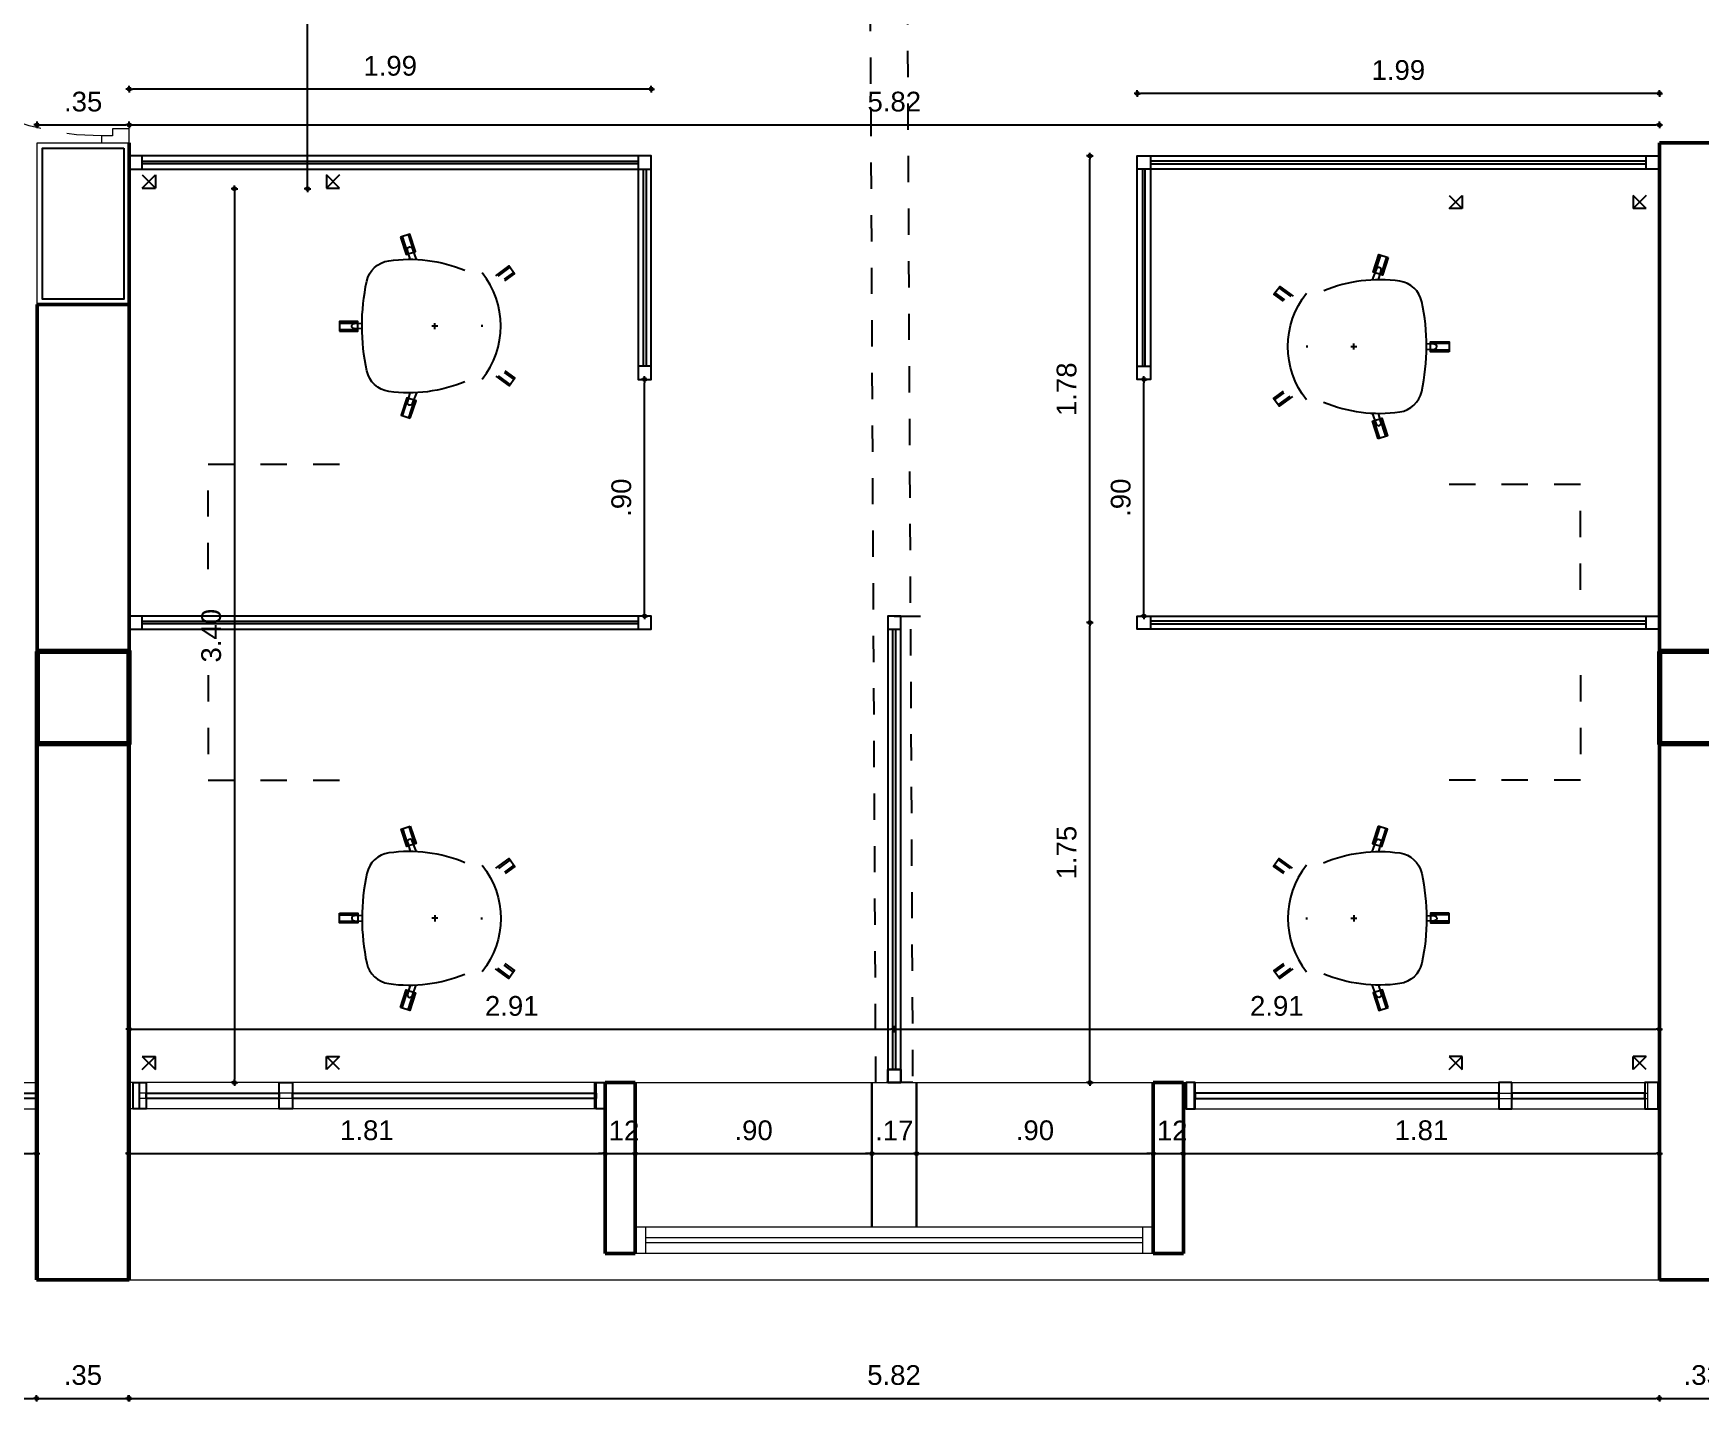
# Model space of a CAD drawing. Header units: millimetres. Extents: x -38 to 179, y -2 to 69.
# Drawn here: x 158.98 to 165.32, y 13.43 to 18.64 of the extents above; entities that cross this region are included whole.
import ezdxf

# ---------------------------------------------------------------- set-up
doc = ezdxf.new("R2010")
doc.units = ezdxf.units.MM
doc.linetypes.add('HIDDEN', pattern=[0.375, 0.25, -0.125])
doc.linetypes.add('HIDDEN2', pattern=[0.1875, 0.125, -0.0625])
doc.layers.get('0').update_dxf_attribs({"color": 255})
for name, color, linetype in [('-CANALETA AEREA', 255, 'Continuous'), ('0.00', 8, 'Continuous'), ('0.05', 6, 'Continuous'), ('A_MOBILIARIO', 6, 'Continuous'), ('X_COTAS50', 6, 'Continuous')]:
    doc.layers.add(name, color=color, linetype=linetype)
for name, color, linetype, lineweight in [('0.20', 3, 'Continuous', 20), ('02 AZUL', 5, 'Continuous', 5), ('05 MAGENTA', 6, 'Continuous', 30), ('06 ROJO', 1, 'Continuous', 50), ('12 COLUMNAS', 4, 'Continuous', 70), ('14 ANTEPECHO', 3, 'Continuous', 15), ('15 DIVISIONES LIVS', 3, 'Continuous', 15)]:
    doc.layers.add(name, color=color, linetype=linetype, lineweight=lineweight)
doc.styles.add('UNAL PLANEACION', font='arial.ttf')
doc.dimstyles.new('COTAS 50', dxfattribs={"dimscale": 50, "dimtxt": 0.0015, "dimasz": 0.00025, "dimexe": 0, "dimexo": 0.00025, "dimgap": 0.001, "dimtad": 1, "dimzin": 4, "dimdsep": 46, "dimtxsty": 'UNAL PLANEACION', "dimblk": 'DIMBLK', "dimcen": 1, "dimse1": 1, "dimse2": 1, "dimclrd": 8, "dimclre": 8, "dimclrt": 256, "dimadec": 0, "dimazin": 1, "dimtfac": 1, "dimtix": 1, "dimtmove": 2, "dimatfit": 0, "dimldrblk": 'INDICE', "dimfxl": 1, "dimtolj": 1, "dimtzin": 0, "dimarcsym": 0})

# ---------------------------------------------------------------- blocks, each defined once
blk = doc.blocks.new('*U396')
at = {"layer": '0.00'}
blk.add_lwpolyline([(0.595, 0.02), (0.02, 0.02), (0.02, 0.33), (0.595, 0.33)], close=True, dxfattribs=at)
at = {"layer": '0.20'}
blk.add_lwpolyline([(0.615, 0), (0, 0), (0, 0.35), (0.615, 0.35)], close=True, dxfattribs=at)
blk = doc.blocks.new('DIMBLK')
for q in [(-1, 0), (0, 1), (1, 0), (0, -1)]:
    blk.add_line((0, 0), q)
blk.add_circle((0, 0), 0.5)
blk = doc.blocks.new('*D414')
at = {"layer": 'Defpoints', "color": 0, "transparency": 16777216}
for p in [(123.4246, 0.5944), (123.4246, -2.8056), (123.8251, -2.8056)]:
    blk.add_point(p, dxfattribs=at)
at = {"layer": 'X_COTAS50', "color": 8, "lineweight": -2, "transparency": 16777216}
blk.add_line((123.8251, 0.5819), (123.8251, -2.7931), dxfattribs=at)
at = {"layer": 'X_COTAS50', "color": 8, "lineweight": -2, "transparency": 16777216, "xscale": 0.0125, "yscale": 0.0125, "zscale": 0.0125}
for p, rotation in [((123.8251, 0.5944), 90), ((123.8251, -2.8056), 270)]:
    blk.add_blockref('DIMBLK', p, dxfattribs=dict(at, rotation=rotation))
at = {"layer": 'X_COTAS50', "transparency": 16777216, "insert": (123.7368, -1.1056), "char_height": 0.075, "attachment_point": 5, "rotation": 90, "style": 'UNAL PLANEACION'}
blk.add_mtext('\\A1;3.40', dxfattribs=at)
blk = doc.blocks.new('INDICE')
blk.add_line((-0.17, 0), (-1.17, 0))
blk.add_lwpolyline([(-0.52, 0.87), (-0.38, 0.93), (0, 0), (-0.38, -0.93), (-0.52, -0.87), (-0.17, 0)], close=True)
blk = doc.blocks.new('*D416')
at = {"layer": 'Defpoints', "color": 0, "transparency": 16777216}
for p in [(126.3346, -2.6025), (123.4246, -2.8056), (126.3346, -2.8056)]:
    blk.add_point(p, dxfattribs=at)
at = {"layer": 'X_COTAS50', "color": 8, "lineweight": -2, "transparency": 16777216}
blk.add_line((123.4371, -2.6025), (126.3221, -2.6025), dxfattribs=at)
at = {"layer": 'X_COTAS50', "color": 8, "lineweight": -2, "transparency": 16777216, "xscale": 0.0125, "yscale": 0.0125, "zscale": 0.0125, "rotation": 180}
blk.add_blockref('DIMBLK', (123.4246, -2.6025), dxfattribs=at)
at = {"layer": 'X_COTAS50', "color": 8, "lineweight": -2, "transparency": 16777216, "xscale": 0.0125, "yscale": 0.0125, "zscale": 0.0125}
blk.add_blockref('DIMBLK', (126.3346, -2.6025), dxfattribs=at)
at = {"layer": 'X_COTAS50', "transparency": 16777216, "insert": (124.8796, -2.5142), "char_height": 0.075, "attachment_point": 5, "style": 'UNAL PLANEACION'}
blk.add_mtext('\\A1;2.91', dxfattribs=at)
blk = doc.blocks.new('*D425')
at = {"layer": 'Defpoints', "color": 0, "transparency": 16777216}
for p in [(123.4226, -3.3514), (129.2446, -3.3514), (129.2446, -4.0067)]:
    blk.add_point(p, dxfattribs=at)
at = {"layer": 'X_COTAS50', "color": 8, "lineweight": -2, "transparency": 16777216}
blk.add_line((123.4351, -4.0067), (129.2321, -4.0067), dxfattribs=at)
at = {"layer": 'X_COTAS50', "color": 8, "lineweight": -2, "transparency": 16777216, "xscale": 0.0125, "yscale": 0.0125, "zscale": 0.0125, "rotation": 180}
blk.add_blockref('DIMBLK', (123.4226, -4.0067), dxfattribs=at)
at = {"layer": 'X_COTAS50', "color": 8, "lineweight": -2, "transparency": 16777216, "xscale": 0.0125, "yscale": 0.0125, "zscale": 0.0125}
blk.add_blockref('DIMBLK', (129.2446, -4.0067), dxfattribs=at)
at = {"layer": 'X_COTAS50', "transparency": 16777216, "insert": (126.3336, -3.9184), "char_height": 0.075, "attachment_point": 5, "style": 'UNAL PLANEACION'}
blk.add_mtext('\\A1;5.82', dxfattribs=at)
blk = doc.blocks.new('*D426')
at = {"layer": 'Defpoints', "color": 0, "transparency": 16777216}
for p in [(129.2446, -3.5556), (129.5746, -3.5556), (129.5746, -4.0067)]:
    blk.add_point(p, dxfattribs=at)
at = {"layer": 'X_COTAS50', "color": 8, "lineweight": -2, "transparency": 16777216}
blk.add_line((129.2571, -4.0067), (129.5621, -4.0067), dxfattribs=at)
at = {"layer": 'X_COTAS50', "color": 8, "lineweight": -2, "transparency": 16777216, "xscale": 0.0125, "yscale": 0.0125, "zscale": 0.0125, "rotation": 180}
blk.add_blockref('DIMBLK', (129.2446, -4.0067), dxfattribs=at)
at = {"layer": 'X_COTAS50', "color": 8, "lineweight": -2, "transparency": 16777216, "xscale": 0.0125, "yscale": 0.0125, "zscale": 0.0125}
blk.add_blockref('DIMBLK', (129.5746, -4.0067), dxfattribs=at)
at = {"layer": 'X_COTAS50', "transparency": 16777216, "insert": (129.4096, -3.9184), "char_height": 0.075, "attachment_point": 5, "style": 'UNAL PLANEACION'}
blk.add_mtext('\\A1;.33', dxfattribs=at)
blk = doc.blocks.new('*D428')
at = {"layer": 'Defpoints', "color": 0, "transparency": 16777216}
for p in [(120.2406, -2.8056), (123.0726, -3.3514), (123.0726, -4.0067)]:
    blk.add_point(p, dxfattribs=at)
at = {"layer": 'X_COTAS50', "color": 8, "lineweight": -2, "transparency": 16777216}
blk.add_line((120.2531, -4.0067), (123.0601, -4.0067), dxfattribs=at)
at = {"layer": 'X_COTAS50', "color": 8, "lineweight": -2, "transparency": 16777216, "xscale": 0.0125, "yscale": 0.0125, "zscale": 0.0125, "rotation": 180}
blk.add_blockref('DIMBLK', (120.2406, -4.0067), dxfattribs=at)
at = {"layer": 'X_COTAS50', "color": 8, "lineweight": -2, "transparency": 16777216, "xscale": 0.0125, "yscale": 0.0125, "zscale": 0.0125}
blk.add_blockref('DIMBLK', (123.0726, -4.0067), dxfattribs=at)
at = {"layer": 'X_COTAS50', "transparency": 16777216, "insert": (121.6566, -3.9184), "char_height": 0.075, "attachment_point": 5, "style": 'UNAL PLANEACION'}
blk.add_mtext('\\A1;2.83', dxfattribs=at)
blk = doc.blocks.new('*D429')
at = {"layer": 'Defpoints', "color": 0, "transparency": 16777216}
for p in [(123.0726, -3.5556), (123.4246, -3.5556), (123.4246, -4.0067)]:
    blk.add_point(p, dxfattribs=at)
at = {"layer": 'X_COTAS50', "color": 8, "lineweight": -2, "transparency": 16777216}
blk.add_line((123.0851, -4.0067), (123.4121, -4.0067), dxfattribs=at)
at = {"layer": 'X_COTAS50', "color": 8, "lineweight": -2, "transparency": 16777216, "xscale": 0.0125, "yscale": 0.0125, "zscale": 0.0125, "rotation": 180}
blk.add_blockref('DIMBLK', (123.0726, -4.0067), dxfattribs=at)
at = {"layer": 'X_COTAS50', "color": 8, "lineweight": -2, "transparency": 16777216, "xscale": 0.0125, "yscale": 0.0125, "zscale": 0.0125}
blk.add_blockref('DIMBLK', (123.4246, -4.0067), dxfattribs=at)
at = {"layer": 'X_COTAS50', "transparency": 16777216, "insert": (123.2486, -3.9184), "char_height": 0.075, "attachment_point": 5, "style": 'UNAL PLANEACION'}
blk.add_mtext('\\A1;.35', dxfattribs=at)
blk = doc.blocks.new('*D437')
at = {"layer": 'Defpoints', "color": 0, "transparency": 16777216}
for p in [(125.2346, -3.0756), (123.4226, -3.4942), (125.2346, -3.4942)]:
    blk.add_point(p, dxfattribs=at)
at = {"layer": 'X_COTAS50', "color": 8, "lineweight": -2, "transparency": 16777216}
blk.add_line((123.4351, -3.0756), (125.2221, -3.0756), dxfattribs=at)
at = {"layer": 'X_COTAS50', "color": 8, "lineweight": -2, "transparency": 16777216, "xscale": 0.0125, "yscale": 0.0125, "zscale": 0.0125, "rotation": 180}
blk.add_blockref('DIMBLK', (123.4226, -3.0756), dxfattribs=at)
at = {"layer": 'X_COTAS50', "color": 8, "lineweight": -2, "transparency": 16777216, "xscale": 0.0125, "yscale": 0.0125, "zscale": 0.0125}
blk.add_blockref('DIMBLK', (125.2346, -3.0756), dxfattribs=at)
at = {"layer": 'X_COTAS50', "transparency": 16777216, "insert": (124.3286, -2.9873), "char_height": 0.075, "attachment_point": 5, "style": 'UNAL PLANEACION'}
blk.add_mtext('\\A1;1.81', dxfattribs=at)
blk = doc.blocks.new('*D438')
at = {"layer": 'Defpoints', "color": 0, "transparency": 16777216}
for p in [(125.3496, -3.0756), (125.2346, -3.4942), (125.3496, -3.52)]:
    blk.add_point(p, dxfattribs=at)
at = {"layer": 'X_COTAS50', "color": 8, "lineweight": -2, "transparency": 16777216}
for p, q in [((125.2221, -3.0756), (125.2096, -3.0756)), ((125.2346, -3.0756), (125.3496, -3.0756)), ((125.3621, -3.0756), (125.3746, -3.0756))]:
    blk.add_line(p, q, dxfattribs=at)
at = {"layer": 'X_COTAS50', "color": 8, "lineweight": -2, "transparency": 16777216, "xscale": 0.0125, "yscale": 0.0125, "zscale": 0.0125}
blk.add_blockref('DIMBLK', (125.2346, -3.0756), dxfattribs=at)
at = {"layer": 'X_COTAS50', "color": 8, "lineweight": -2, "transparency": 16777216, "xscale": 0.0125, "yscale": 0.0125, "zscale": 0.0125, "rotation": 180}
blk.add_blockref('DIMBLK', (125.3496, -3.0756), dxfattribs=at)
at = {"layer": 'X_COTAS50', "transparency": 16777216, "insert": (125.2921, -2.9879), "char_height": 0.075, "attachment_point": 5, "style": 'UNAL PLANEACION'}
blk.add_mtext('\\A1;.12', dxfattribs=at)
blk = doc.blocks.new('*D439')
at = {"layer": 'Defpoints', "color": 0, "transparency": 16777216}
for p in [(126.2496, -3.0756), (125.3496, -3.52), (126.2496, -3.4871)]:
    blk.add_point(p, dxfattribs=at)
at = {"layer": 'X_COTAS50', "color": 8, "lineweight": -2, "transparency": 16777216}
blk.add_line((125.3621, -3.0756), (126.2371, -3.0756), dxfattribs=at)
at = {"layer": 'X_COTAS50', "color": 8, "lineweight": -2, "transparency": 16777216, "xscale": 0.0125, "yscale": 0.0125, "zscale": 0.0125, "rotation": 180}
blk.add_blockref('DIMBLK', (125.3496, -3.0756), dxfattribs=at)
at = {"layer": 'X_COTAS50', "color": 8, "lineweight": -2, "transparency": 16777216, "xscale": 0.0125, "yscale": 0.0125, "zscale": 0.0125}
blk.add_blockref('DIMBLK', (126.2496, -3.0756), dxfattribs=at)
at = {"layer": 'X_COTAS50', "transparency": 16777216, "insert": (125.7996, -2.9873), "char_height": 0.075, "attachment_point": 5, "style": 'UNAL PLANEACION'}
blk.add_mtext('\\A1;.90', dxfattribs=at)
blk = doc.blocks.new('*D440')
at = {"layer": 'Defpoints', "color": 0, "transparency": 16777216}
for p in [(126.4196, -3.0756), (126.2496, -3.7621), (126.4196, -3.7621)]:
    blk.add_point(p, dxfattribs=at)
at = {"layer": 'X_COTAS50', "color": 8, "lineweight": -2, "transparency": 16777216}
for p, q in [((126.2371, -3.0756), (126.2246, -3.0756)), ((126.2496, -3.0756), (126.4196, -3.0756)), ((126.4321, -3.0756), (126.4446, -3.0756))]:
    blk.add_line(p, q, dxfattribs=at)
at = {"layer": 'X_COTAS50', "color": 8, "lineweight": -2, "transparency": 16777216, "xscale": 0.0125, "yscale": 0.0125, "zscale": 0.0125}
blk.add_blockref('DIMBLK', (126.2496, -3.0756), dxfattribs=at)
at = {"layer": 'X_COTAS50', "color": 8, "lineweight": -2, "transparency": 16777216, "xscale": 0.0125, "yscale": 0.0125, "zscale": 0.0125, "rotation": 180}
blk.add_blockref('DIMBLK', (126.4196, -3.0756), dxfattribs=at)
at = {"layer": 'X_COTAS50', "transparency": 16777216, "insert": (126.3346, -2.9879), "char_height": 0.075, "attachment_point": 5, "style": 'UNAL PLANEACION'}
blk.add_mtext('\\A1;.17', dxfattribs=at)
blk = doc.blocks.new('*D441')
at = {"layer": 'Defpoints', "color": 0, "transparency": 16777216}
for p in [(127.3196, -3.0756), (127.3196, -3.7295), (126.4196, -3.7621)]:
    blk.add_point(p, dxfattribs=at)
at = {"layer": 'X_COTAS50', "color": 8, "lineweight": -2, "transparency": 16777216}
blk.add_line((126.4321, -3.0756), (127.3071, -3.0756), dxfattribs=at)
at = {"layer": 'X_COTAS50', "color": 8, "lineweight": -2, "transparency": 16777216, "xscale": 0.0125, "yscale": 0.0125, "zscale": 0.0125, "rotation": 180}
blk.add_blockref('DIMBLK', (126.4196, -3.0756), dxfattribs=at)
at = {"layer": 'X_COTAS50', "color": 8, "lineweight": -2, "transparency": 16777216, "xscale": 0.0125, "yscale": 0.0125, "zscale": 0.0125}
blk.add_blockref('DIMBLK', (127.3196, -3.0756), dxfattribs=at)
at = {"layer": 'X_COTAS50', "transparency": 16777216, "insert": (126.8696, -2.9873), "char_height": 0.075, "attachment_point": 5, "style": 'UNAL PLANEACION'}
blk.add_mtext('\\A1;.90', dxfattribs=at)
blk = doc.blocks.new('*D442')
at = {"layer": 'Defpoints', "color": 0, "transparency": 16777216}
for p in [(127.4346, -3.0756), (127.3196, -3.7295), (127.4346, -3.7335)]:
    blk.add_point(p, dxfattribs=at)
at = {"layer": 'X_COTAS50', "color": 8, "lineweight": -2, "transparency": 16777216}
for p, q in [((127.3071, -3.0756), (127.2946, -3.0756)), ((127.3196, -3.0756), (127.4346, -3.0756)), ((127.4471, -3.0756), (127.4596, -3.0756))]:
    blk.add_line(p, q, dxfattribs=at)
at = {"layer": 'X_COTAS50', "color": 8, "lineweight": -2, "transparency": 16777216, "xscale": 0.0125, "yscale": 0.0125, "zscale": 0.0125}
blk.add_blockref('DIMBLK', (127.3196, -3.0756), dxfattribs=at)
at = {"layer": 'X_COTAS50', "color": 8, "lineweight": -2, "transparency": 16777216, "xscale": 0.0125, "yscale": 0.0125, "zscale": 0.0125, "rotation": 180}
blk.add_blockref('DIMBLK', (127.4346, -3.0756), dxfattribs=at)
at = {"layer": 'X_COTAS50', "transparency": 16777216, "insert": (127.3771, -2.9879), "char_height": 0.075, "attachment_point": 5, "style": 'UNAL PLANEACION'}
blk.add_mtext('\\A1;.12', dxfattribs=at)
blk = doc.blocks.new('*D443')
at = {"layer": 'Defpoints', "color": 0, "transparency": 16777216}
for p in [(129.2446, -3.0756), (127.4346, -3.7335), (129.2446, -3.9621)]:
    blk.add_point(p, dxfattribs=at)
at = {"layer": 'X_COTAS50', "color": 8, "lineweight": -2, "transparency": 16777216}
blk.add_line((127.4471, -3.0756), (129.2321, -3.0756), dxfattribs=at)
at = {"layer": 'X_COTAS50', "color": 8, "lineweight": -2, "transparency": 16777216, "xscale": 0.0125, "yscale": 0.0125, "zscale": 0.0125, "rotation": 180}
blk.add_blockref('DIMBLK', (127.4346, -3.0756), dxfattribs=at)
at = {"layer": 'X_COTAS50', "color": 8, "lineweight": -2, "transparency": 16777216, "xscale": 0.0125, "yscale": 0.0125, "zscale": 0.0125}
blk.add_blockref('DIMBLK', (129.2446, -3.0756), dxfattribs=at)
at = {"layer": 'X_COTAS50', "transparency": 16777216, "insert": (128.3396, -2.9873), "char_height": 0.075, "attachment_point": 5, "style": 'UNAL PLANEACION'}
blk.add_mtext('\\A1;1.81', dxfattribs=at)
blk = doc.blocks.new('*D446')
at = {"layer": 'Defpoints', "color": 0, "transparency": 16777216}
for p in [(123.0726, -3.0756), (121.2146, -3.7335), (123.0726, -3.9621)]:
    blk.add_point(p, dxfattribs=at)
at = {"layer": 'X_COTAS50', "color": 8, "lineweight": -2, "transparency": 16777216}
blk.add_line((121.2271, -3.0756), (123.0601, -3.0756), dxfattribs=at)
at = {"layer": 'X_COTAS50', "color": 8, "lineweight": -2, "transparency": 16777216, "xscale": 0.0125, "yscale": 0.0125, "zscale": 0.0125, "rotation": 180}
blk.add_blockref('DIMBLK', (121.2146, -3.0756), dxfattribs=at)
at = {"layer": 'X_COTAS50', "color": 8, "lineweight": -2, "transparency": 16777216, "xscale": 0.0125, "yscale": 0.0125, "zscale": 0.0125}
blk.add_blockref('DIMBLK', (123.0726, -3.0756), dxfattribs=at)
at = {"layer": 'X_COTAS50', "transparency": 16777216, "insert": (122.1436, -2.9873), "char_height": 0.075, "attachment_point": 5, "style": 'UNAL PLANEACION'}
blk.add_mtext('\\A1;1.86', dxfattribs=at)
blk = doc.blocks.new('*D448')
at = {"layer": 'Defpoints', "color": 0, "transparency": 16777216}
for p in [(123.0746, 0.974), (123.4246, 0.974), (123.4246, 0.8374)]:
    blk.add_point(p, dxfattribs=at)
at = {"layer": 'X_COTAS50', "color": 8, "lineweight": -2, "transparency": 16777216}
blk.add_line((123.0871, 0.8374), (123.4121, 0.8374), dxfattribs=at)
at = {"layer": 'X_COTAS50', "color": 8, "lineweight": -2, "transparency": 16777216, "xscale": 0.0125, "yscale": 0.0125, "zscale": 0.0125, "rotation": 180}
blk.add_blockref('DIMBLK', (123.0746, 0.8374), dxfattribs=at)
at = {"layer": 'X_COTAS50', "color": 8, "lineweight": -2, "transparency": 16777216, "xscale": 0.0125, "yscale": 0.0125, "zscale": 0.0125}
blk.add_blockref('DIMBLK', (123.4246, 0.8374), dxfattribs=at)
at = {"layer": 'X_COTAS50', "transparency": 16777216, "insert": (123.2496, 0.9257), "char_height": 0.075, "attachment_point": 5, "style": 'UNAL PLANEACION'}
blk.add_mtext('\\A1;.35', dxfattribs=at)
blk = doc.blocks.new('*D450')
at = {"layer": 'Defpoints', "color": 0, "transparency": 16777216}
for p in [(129.2446, 0.8374), (123.4246, 0.5944), (129.2446, 0.5694)]:
    blk.add_point(p, dxfattribs=at)
at = {"layer": 'X_COTAS50', "color": 8, "lineweight": -2, "transparency": 16777216}
blk.add_line((123.4371, 0.8374), (129.2321, 0.8374), dxfattribs=at)
at = {"layer": 'X_COTAS50', "color": 8, "lineweight": -2, "transparency": 16777216, "xscale": 0.0125, "yscale": 0.0125, "zscale": 0.0125, "rotation": 180}
blk.add_blockref('DIMBLK', (123.4246, 0.8374), dxfattribs=at)
at = {"layer": 'X_COTAS50', "color": 8, "lineweight": -2, "transparency": 16777216, "xscale": 0.0125, "yscale": 0.0125, "zscale": 0.0125}
blk.add_blockref('DIMBLK', (129.2446, 0.8374), dxfattribs=at)
at = {"layer": 'X_COTAS50', "transparency": 16777216, "insert": (126.3346, 0.9257), "char_height": 0.075, "attachment_point": 5, "style": 'UNAL PLANEACION'}
blk.add_mtext('\\A1;5.82', dxfattribs=at)
blk = doc.blocks.new('*D451')
at = {"layer": 'Defpoints', "color": 0, "transparency": 16777216}
for p in [(129.2446, -2.6025), (126.3346, -2.8056), (129.2446, -2.8056)]:
    blk.add_point(p, dxfattribs=at)
at = {"layer": 'X_COTAS50', "color": 8, "lineweight": -2, "transparency": 16777216}
blk.add_line((126.3471, -2.6025), (129.2321, -2.6025), dxfattribs=at)
at = {"layer": 'X_COTAS50', "color": 8, "lineweight": -2, "transparency": 16777216, "xscale": 0.0125, "yscale": 0.0125, "zscale": 0.0125, "rotation": 180}
blk.add_blockref('DIMBLK', (126.3346, -2.6025), dxfattribs=at)
at = {"layer": 'X_COTAS50', "color": 8, "lineweight": -2, "transparency": 16777216, "xscale": 0.0125, "yscale": 0.0125, "zscale": 0.0125}
blk.add_blockref('DIMBLK', (129.2446, -2.6025), dxfattribs=at)
at = {"layer": 'X_COTAS50', "transparency": 16777216, "insert": (127.7896, -2.5142), "char_height": 0.075, "attachment_point": 5, "style": 'UNAL PLANEACION'}
blk.add_mtext('\\A1;2.91', dxfattribs=at)
blk = doc.blocks.new('MB-ET-150x75')
at = {"layer": 'A_MOBILIARIO', "color": 9, "linetype": 'HIDDEN2', "ltscale": 0.1, "true_color": 0xc7c8ca}
for points in [[(1.45, 0.75), (1.45, 0.7)], [(1.5, 0.75), (1.45, 0.7)], [(1.45, 0.75), (1.5, 0.7)], [(1.5, 0.7), (1.45, 0.7)], [(1.45, 0.05), (1.45, 0)], [(1.5, 0.05), (1.45, 0.05)], [(1.5, 0), (1.45, 0.05)], [(1.45, 0), (1.5, 0.05)]]:
    blk.add_lwpolyline(points, dxfattribs=at)
at = {"layer": 'A_MOBILIARIO', "color": 252, "linetype": 'HIDDEN2', "ltscale": 0.25}
blk.add_lwpolyline([(0, 0.5), (0.4, 0.5), (0.4, 0)], dxfattribs=at)
blk = doc.blocks.new('MB-SO-PM')
at = {"layer": 'A_MOBILIARIO', "color": 252, "ltscale": 0.1}
for points in [[(-0.1721, 0.2665), (-0.199, 0.3035), (-0.229, 0.2816), (-0.1916, 0.2302)], [(-0.2238, 0.2854), (-0.1902, 0.2392)], [(-0.2042, 0.2997), (-0.1782, 0.2639)], [(0.1905, 0.2326), (0.2271, 0.283), (0.1971, 0.3049), (0.1699, 0.2674)], [(0.2023, 0.3011), (0.176, 0.2649)], [(0.2219, 0.2868), (0.1892, 0.2417)], [(-0.3481, -0.1016), (-0.2815, -0.0799)], [(-0.3406, -0.1247), (-0.274, -0.103)], [(0.3414, -0.1224), (0.2748, -0.1008)], [(0.3488, -0.0994), (0.2822, -0.0778)], [(-0.0109, -0.3625), (-0.011, -0.2925)], [(0.0133, -0.3625), (0.0133, -0.2925)]]:
    blk.add_lwpolyline(points, dxfattribs=at)
at = {"layer": 'A_MOBILIARIO'}
for points in [[(-0.0041, 0.1789, -0.001549), (0.0035, 0.1789, -0.001549)], [(0.2116, 0.1144, -0.134915), (0.2486, -0.1748, -0.313815), (0.1708, -0.2585, -0.106624), (-0.1704, -0.2589, -0.313815), (-0.2484, -0.1754, -0.134915), (-0.2121, 0.1139)]]:
    blk.add_lwpolyline(points, format="xyb", dxfattribs=at)
for points in [[(0.0115, 0), (-0.0115, 0)], [(0, 0.0115), (0, -0.0115)]]:
    blk.add_lwpolyline(points, dxfattribs=at)
at = {"layer": 'A_MOBILIARIO', "color": 252, "ltscale": 0.1}
for points in [[(-0.3386, -0.1308), (-0.272, -0.1091), (-0.2835, -0.0738), (-0.3501, -0.0955)], [(0.3508, -0.0932), (0.2842, -0.0716), (0.2728, -0.1069), (0.3394, -0.1285)], [(0.0198, -0.3625), (0.0197, -0.2925), (-0.0174, -0.2925), (-0.0174, -0.3625)]]:
    blk.add_lwpolyline(points, close=True, dxfattribs=at)
for points in [[(-0.254, -0.0943), (-0.289, -0.1039, -1.057066), (-0.293, -0.0853), (-0.2534, -0.0704)], [(0.2534, -0.0702), (0.2949, -0.0858, -1.057066), (0.2872, -0.1032), (0.254, -0.0941)], [(0.0109, -0.2768), (0.0096, -0.3069, -1.057066), (-0.0095, -0.305), (-0.0107, -0.2768)]]:
    blk.add_lwpolyline(points, format="xyb", dxfattribs=at)
blk.add_arc((0, -0.0762), 0.3267, 51.68308, 128.4484, dxfattribs=at)
blk = doc.blocks.new('*U378')
at = {"layer": '0.05', "color": 150}
blk.add_lwpolyline([(0, 0.05), (0, 0), (1.775, 0), (1.775, 0.05)], close=True, dxfattribs=at)
at = {"layer": '0.05'}
for points in [[(0, 0), (0.05, 0), (0.05, 0.05), (0, 0.05)], [(1.725, 0), (1.775, 0), (1.775, 0.05), (1.725, 0.05)]]:
    blk.add_lwpolyline(points, close=True, dxfattribs=at)
at = {"layer": '0.05', "color": 6}
blk.add_lwpolyline([(1.725, 0.02), (0.05, 0.02), (0.05, 0.03), (1.725, 0.03), (1.725, 0.02)], dxfattribs=at)
blk = doc.blocks.new('*U379')
at = {"layer": '0.05', "color": 150}
blk.add_lwpolyline([(0, 0.05), (0, 0), (1.9856, 0), (1.9856, 0.05)], close=True, dxfattribs=at)
at = {"layer": '0.05'}
for points in [[(0, 0), (0.05, 0), (0.05, 0.05), (0, 0.05)], [(1.9356, 0), (1.9856, 0), (1.9856, 0.05), (1.9356, 0.05)]]:
    blk.add_lwpolyline(points, close=True, dxfattribs=at)
at = {"layer": '0.05', "color": 6}
blk.add_lwpolyline([(1.9356, 0.02), (0.05, 0.02), (0.05, 0.03), (1.9356, 0.03), (1.9356, 0.02)], dxfattribs=at)
blk = doc.blocks.new('*U372')
at = {"layer": '0.05', "color": 150}
blk.add_lwpolyline([(0, 0.05), (0, 0), (1.9856, 0), (1.9856, 0.05)], close=True, dxfattribs=at)
at = {"layer": '0.05'}
for points in [[(0, 0), (0.05, 0), (0.05, 0.05), (0, 0.05)], [(1.9356, 0), (1.9856, 0), (1.9856, 0.05), (1.9356, 0.05)]]:
    blk.add_lwpolyline(points, close=True, dxfattribs=at)
at = {"layer": '0.05', "color": 6}
blk.add_lwpolyline([(1.9356, 0.02), (0.05, 0.02), (0.05, 0.03), (1.9356, 0.03), (1.9356, 0.02)], dxfattribs=at)
blk = doc.blocks.new('*U373')
at = {"layer": '0.05', "color": 150}
blk.add_lwpolyline([(0, 0.05), (0, 0), (0.85, 0), (0.85, 0.05)], close=True, dxfattribs=at)
at = {"layer": '0.05'}
for points in [[(0, 0), (0.05, 0), (0.05, 0.05), (0, 0.05)], [(0.8, 0), (0.85, 0), (0.85, 0.05), (0.8, 0.05)]]:
    blk.add_lwpolyline(points, close=True, dxfattribs=at)
at = {"layer": '0.05', "color": 6}
blk.add_lwpolyline([(0.8, 0.02), (0.05, 0.02), (0.05, 0.03), (0.8, 0.03), (0.8, 0.02)], dxfattribs=at)
blk = doc.blocks.new('*D453')
at = {"layer": '-CANALETA AEREA', "color": 8, "lineweight": -2, "transparency": 16777216}
blk.add_line((127.2843, -1.0181), (127.2843, -0.1431), dxfattribs=at)
at = {"layer": 'Defpoints', "color": 0, "transparency": 16777216}
for p in [(127.259, -0.1306), (127.2843, -0.1306), (127.139, -1.0306)]:
    blk.add_point(p, dxfattribs=at)
at = {"layer": '-CANALETA AEREA', "color": 8, "lineweight": -2, "transparency": 16777216, "xscale": 0.0125, "yscale": 0.0125, "zscale": 0.0125}
for p, rotation in [((127.2843, -0.1306), 90), ((127.2843, -1.0306), 270)]:
    blk.add_blockref('DIMBLK', p, dxfattribs=dict(at, rotation=rotation))
at = {"layer": '-CANALETA AEREA', "transparency": 16777216, "insert": (127.196, -0.5806), "char_height": 0.075, "attachment_point": 5, "rotation": 90, "style": 'UNAL PLANEACION'}
blk.add_mtext('\\A1;.90', dxfattribs=at)
blk = doc.blocks.new('*U374')
at = {"layer": '0.05', "color": 150}
blk.add_lwpolyline([(0, 0.05), (0, 0), (1.9857, 0), (1.9857, 0.05)], close=True, dxfattribs=at)
at = {"layer": '0.05'}
for points in [[(0, 0), (0.05, 0), (0.05, 0.05), (0, 0.05)], [(1.9357, 0), (1.9857, 0), (1.9857, 0.05), (1.9357, 0.05)]]:
    blk.add_lwpolyline(points, close=True, dxfattribs=at)
at = {"layer": '0.05', "color": 6}
blk.add_lwpolyline([(1.9357, 0.02), (0.05, 0.02), (0.05, 0.03), (1.9357, 0.03), (1.9357, 0.02)], dxfattribs=at)
blk = doc.blocks.new('*U375')
at = {"layer": '0.05', "color": 150}
blk.add_lwpolyline([(0, 0.05), (0, 0), (0.85, 0), (0.85, 0.05)], close=True, dxfattribs=at)
at = {"layer": '0.05'}
for points in [[(0, 0), (0.05, 0), (0.05, 0.05), (0, 0.05)], [(0.8, 0), (0.85, 0), (0.85, 0.05), (0.8, 0.05)]]:
    blk.add_lwpolyline(points, close=True, dxfattribs=at)
at = {"layer": '0.05', "color": 6}
blk.add_lwpolyline([(0.8, 0.02), (0.05, 0.02), (0.05, 0.03), (0.8, 0.03), (0.8, 0.02)], dxfattribs=at)
blk = doc.blocks.new('*D454')
at = {"layer": '-CANALETA AEREA', "color": 8, "lineweight": -2, "transparency": 16777216}
blk.add_line((125.3849, -1.0181), (125.3849, -0.1431), dxfattribs=at)
at = {"layer": 'Defpoints', "color": 0, "transparency": 16777216}
for p in [(125.3849, -0.1306), (125.4103, -0.1306), (125.5302, -1.0306)]:
    blk.add_point(p, dxfattribs=at)
at = {"layer": '-CANALETA AEREA', "color": 8, "lineweight": -2, "transparency": 16777216, "xscale": 0.0125, "yscale": 0.0125, "zscale": 0.0125}
for p, rotation in [((125.3849, -0.1306), 90), ((125.3849, -1.0306), 270)]:
    blk.add_blockref('DIMBLK', p, dxfattribs=dict(at, rotation=rotation))
at = {"layer": '-CANALETA AEREA', "transparency": 16777216, "insert": (125.2966, -0.5806), "char_height": 0.075, "attachment_point": 5, "rotation": 90, "style": 'UNAL PLANEACION'}
blk.add_mtext('\\A1;.90', dxfattribs=at)
blk = doc.blocks.new('*U376')
at = {"layer": '0.05', "color": 150}
blk.add_lwpolyline([(0, 0.05), (0, 0), (1.9857, 0), (1.9857, 0.05)], close=True, dxfattribs=at)
at = {"layer": '0.05'}
for points in [[(0, 0), (0.05, 0), (0.05, 0.05), (0, 0.05)], [(1.9357, 0), (1.9857, 0), (1.9857, 0.05), (1.9357, 0.05)]]:
    blk.add_lwpolyline(points, close=True, dxfattribs=at)
at = {"layer": '0.05', "color": 6}
blk.add_lwpolyline([(1.9357, 0.02), (0.05, 0.02), (0.05, 0.03), (1.9357, 0.03), (1.9357, 0.02)], dxfattribs=at)
blk = doc.blocks.new('PT90M15')
blk.add_lwpolyline([(0.025, 0.1), (0.025, 1), (0.065, 1), (0.065, 0.1)], close=True)
for points in [[(0, 0), (0.05, 0), (0.05, 0.06), (0.025, 0.06), (0.025, 0.1), (0, 0.1)], [(0.9, 0), (0.85, 0), (0.85, 0.06), (0.875, 0.06), (0.875, 0.1), (0.9, 0.1)]]:
    blk.add_lwpolyline(points)
at = {"color": 252, "linetype": 'HIDDEN', "ltscale": 0.5}
blk.add_arc((-0.0189, 0.1071), 0.8939, 359.54198, 87.18486, dxfattribs=at)
blk = doc.blocks.new('*D406')
at = {"layer": 'Defpoints', "color": 0, "transparency": 16777216}
for p in [(123.7864, 3.3194), (124.1032, 3.3194), (124.7664, 0.5944)]:
    blk.add_point(p, dxfattribs=at)
at = {"layer": 'X_COTAS50', "color": 8, "lineweight": -2, "transparency": 16777216}
blk.add_line((124.1032, 0.6069), (124.1032, 3.3069), dxfattribs=at)
at = {"layer": 'X_COTAS50', "color": 8, "lineweight": -2, "transparency": 16777216, "xscale": 0.0125, "yscale": 0.0125, "zscale": 0.0125}
for p, rotation in [((124.1032, 3.3194), 90), ((124.1032, 0.5944), 270)]:
    blk.add_blockref('DIMBLK', p, dxfattribs=dict(at, rotation=rotation))
at = {"layer": 'X_COTAS50', "transparency": 16777216, "insert": (124.0149, 1.9569), "char_height": 0.075, "attachment_point": 5, "rotation": 90, "style": 'UNAL PLANEACION'}
blk.add_mtext('\\A1;2.73', dxfattribs=at)
blk = doc.blocks.new('*D459')
at = {"layer": '-CANALETA AEREA', "color": 8, "lineweight": -2, "transparency": 16777216}
blk.add_line((125.3978, 0.9736), (123.4371, 0.9736), dxfattribs=at)
at = {"layer": 'Defpoints', "color": 0, "transparency": 16777216}
for p in [(123.4246, 0.9736), (123.4246, 0.7194), (125.4103, 0.7194)]:
    blk.add_point(p, dxfattribs=at)
at = {"layer": '-CANALETA AEREA', "color": 8, "lineweight": -2, "transparency": 16777216, "xscale": 0.0125, "yscale": 0.0125, "zscale": 0.0125, "rotation": 180}
blk.add_blockref('DIMBLK', (123.4246, 0.9736), dxfattribs=at)
at = {"layer": '-CANALETA AEREA', "color": 8, "lineweight": -2, "transparency": 16777216, "xscale": 0.0125, "yscale": 0.0125, "zscale": 0.0125}
blk.add_blockref('DIMBLK', (125.4103, 0.9736), dxfattribs=at)
at = {"layer": '-CANALETA AEREA', "transparency": 16777216, "insert": (124.4174, 1.0619), "char_height": 0.075, "attachment_point": 5, "style": 'UNAL PLANEACION'}
blk.add_mtext('\\A1;1.99', dxfattribs=at)
blk = doc.blocks.new('*D460')
at = {"layer": '-CANALETA AEREA', "color": 8, "lineweight": -2, "transparency": 16777216}
blk.add_line((129.2321, 0.9574), (127.2715, 0.9574), dxfattribs=at)
at = {"layer": 'Defpoints', "color": 0, "transparency": 16777216}
for p in [(127.259, 0.9574), (127.259, 0.7194), (129.2446, 0.7194)]:
    blk.add_point(p, dxfattribs=at)
at = {"layer": '-CANALETA AEREA', "color": 8, "lineweight": -2, "transparency": 16777216, "xscale": 0.0125, "yscale": 0.0125, "zscale": 0.0125, "rotation": 180}
blk.add_blockref('DIMBLK', (127.259, 0.9574), dxfattribs=at)
at = {"layer": '-CANALETA AEREA', "color": 8, "lineweight": -2, "transparency": 16777216, "xscale": 0.0125, "yscale": 0.0125, "zscale": 0.0125}
blk.add_blockref('DIMBLK', (129.2446, 0.9574), dxfattribs=at)
at = {"layer": '-CANALETA AEREA', "transparency": 16777216, "insert": (128.2518, 1.0457), "char_height": 0.075, "attachment_point": 5, "style": 'UNAL PLANEACION'}
blk.add_mtext('\\A1;1.99', dxfattribs=at)
blk = doc.blocks.new('*D457')
at = {"layer": '-CANALETA AEREA', "color": 8, "lineweight": -2, "transparency": 16777216}
blk.add_line((127.0785, -2.7931), (127.0785, -1.0681), dxfattribs=at)
at = {"layer": 'Defpoints', "color": 0, "transparency": 16777216}
for p in [(127.0785, -1.0556), (127.259, -1.0556), (127.3196, -2.8056)]:
    blk.add_point(p, dxfattribs=at)
at = {"layer": '-CANALETA AEREA', "color": 8, "lineweight": -2, "transparency": 16777216, "xscale": 0.0125, "yscale": 0.0125, "zscale": 0.0125}
for p, rotation in [((127.0785, -1.0556), 90), ((127.0785, -2.8056), 270)]:
    blk.add_blockref('DIMBLK', p, dxfattribs=dict(at, rotation=rotation))
at = {"layer": '-CANALETA AEREA', "transparency": 16777216, "insert": (126.9902, -1.9306), "char_height": 0.075, "attachment_point": 5, "rotation": 90, "style": 'UNAL PLANEACION'}
blk.add_mtext('\\A1;1.75', dxfattribs=at)
blk = doc.blocks.new('*D458')
at = {"layer": '-CANALETA AEREA', "color": 8, "lineweight": -2, "transparency": 16777216}
blk.add_line((127.0785, -1.0431), (127.0785, 0.7069), dxfattribs=at)
at = {"layer": 'Defpoints', "color": 0, "transparency": 16777216}
for p in [(127.0785, 0.7194), (127.259, 0.7194), (127.259, -1.0556)]:
    blk.add_point(p, dxfattribs=at)
at = {"layer": '-CANALETA AEREA', "color": 8, "lineweight": -2, "transparency": 16777216, "xscale": 0.0125, "yscale": 0.0125, "zscale": 0.0125}
for p, rotation in [((127.0785, 0.7194), 90), ((127.0785, -1.0556), 270)]:
    blk.add_blockref('DIMBLK', p, dxfattribs=dict(at, rotation=rotation))
at = {"layer": '-CANALETA AEREA', "transparency": 16777216, "insert": (126.9902, -0.1681), "char_height": 0.075, "attachment_point": 5, "rotation": 90, "style": 'UNAL PLANEACION'}
blk.add_mtext('\\A1;1.78', dxfattribs=at)
blk = doc.blocks.new('ventana fachada uriel gran')
at = {"color": 3}
for points in [[(-0.055, 0.65), (-0.0053, 0.65), (-0.0053, 0.55), (-0.055, 0.55)], [(0.501, 0.65), (0.551, 0.65), (0.551, 0.55), (0.501, 0.55)], [(1.706, 0.65), (1.74, 0.65), (1.74, 0.55), (1.706, 0.55)], [(-0.0053, 0.61), (0.501, 0.61), (0.501, 0.59), (-0.0053, 0.59)], [(0.551, 0.61), (1.706, 0.61), (1.706, 0.59), (0.551, 0.59)]]:
    blk.add_lwpolyline(points, close=True, dxfattribs=at)
blk = doc.blocks.new('ventanas complet onci')
at = {"elevation": -1.48}
blk.add_lwpolyline([(-12.355, 0.61), (-10.497, 0.61), (-10.497, 0.59), (-12.355, 0.59)], close=True, dxfattribs=at)
at = {"color": 3}
blk.add_blockref('ventana fachada uriel gran', (-10.075, 0, -1.48), dxfattribs=at)
at = {"color": 3, "xscale": -1}
blk.add_blockref('ventana fachada uriel gran', (-4.385, 0, -1.48), dxfattribs=at)
blk = doc.blocks.new('onci op2')
at = {"color": 252, "linetype": 'HIDDEN2', "ltscale": 0.5}
blk.add_lwpolyline([(8.1394, 1.975), (8.2795, 1.975), (8.305, -3.15), (8.165, -3.15)], close=True, dxfattribs=at)
at = {"layer": '0.05'}
blk.add_lwpolyline([(8.21, -3.15), (8.21, -3.1), (8.26, -3.1), (8.26, -3.15)], close=True, dxfattribs=at)
at = {"layer": '02 AZUL'}
for p, q in [((5.363, -3.25), (5.363, -3.15)), ((5.365, -3.25), (5.365, -3.15)), ((5.365, -3.25), (5.365, -3.15)), ((9.375, -3.25), (9.375, -3.15)), ((9.375, -3.25), (9.375, -3.15)), ((9.375, -3.25), (9.375, -3.15)), ((11.1015, -3.25), (11.1015, -3.15)), ((11.1015, -3.25), (11.1015, -3.15)), ((11.1015, -3.25), (11.1015, -3.15)), ((7.095, -3.19), (5.365, -3.19)), ((7.095, -3.19), (5.365, -3.19)), ((7.095, -3.19), (5.365, -3.19)), ((7.095, -3.21), (5.365, -3.21)), ((7.095, -3.21), (5.365, -3.21)), ((7.095, -3.21), (5.365, -3.21)), ((9.375, -3.19), (11.1015, -3.19)), ((9.375, -3.19), (11.1015, -3.19)), ((9.375, -3.19), (11.1015, -3.19)), ((9.375, -3.21), (11.1015, -3.21)), ((9.375, -3.21), (11.1015, -3.21)), ((9.375, -3.21), (11.1015, -3.21)), ((7.29, -3.8), (7.29, -3.7)), ((7.29, -3.8), (7.29, -3.7)), ((7.29, -3.8), (7.29, -3.7)), ((9.18, -3.8), (9.18, -3.7)), ((9.18, -3.8), (9.18, -3.7)), ((9.18, -3.8), (9.18, -3.7)), ((9.18, -3.74), (7.29, -3.74)), ((9.18, -3.74), (7.29, -3.74)), ((9.18, -3.74), (7.29, -3.74)), ((9.18, -3.76), (7.29, -3.76)), ((9.18, -3.76), (7.29, -3.76)), ((9.18, -3.76), (7.29, -3.76))]:
    blk.add_line(p, q, dxfattribs=at)
at = {"layer": '02 AZUL', "ltscale": 0.1}
blk.add_lwpolyline([(7.095, -3.21), (7.095, -3.25), (7.095, -3.15)], dxfattribs=at)
blk.add_lwpolyline([(7.095, -3.21), (7.095, -3.25), (7.095, -3.15)], dxfattribs=at)
blk.add_lwpolyline([(7.095, -3.21), (7.095, -3.25), (7.095, -3.15)], dxfattribs=at)
at = {"layer": '05 MAGENTA'}
for p, q in [((8.15, -3.7), (8.15, -3.15)), ((8.15, -3.7), (8.15, -3.15)), ((8.15, -3.7), (8.15, -3.15)), ((8.32, -3.7), (8.32, -3.15)), ((8.32, -3.7), (8.32, -3.15)), ((8.32, -3.7), (8.32, -3.15))]:
    blk.add_line(p, q, dxfattribs=at)
at = {"layer": '06 ROJO'}
for p, q in [((5.325, -1.51), (5.325, 0.425)), ((11.145, -1.51), (11.145, 0.425)), ((11.145, 0.425), (11.475, 0.425)), ((4.975, -0.19), (5.325, -0.19)), ((4.975, -1.51), (4.975, -0.19)), ((4.973, -3.9), (4.973, -1.86)), ((4.975, -3.9), (4.975, -1.86)), ((4.975, -3.9), (4.975, -1.86)), ((5.323, -3.9), (5.323, -1.86)), ((5.325, -3.9), (5.325, -1.86)), ((5.325, -3.9), (5.325, -1.86)), ((11.145, -3.9), (11.145, -1.86)), ((11.145, -3.9), (11.145, -1.86)), ((11.145, -3.9), (11.145, -1.86)), ((7.135, -3.8), (7.135, -3.15)), ((7.135, -3.15), (7.25, -3.15)), ((7.135, -3.8), (7.135, -3.15)), ((7.135, -3.8), (7.135, -3.15)), ((7.25, -3.8), (7.25, -3.15)), ((7.25, -3.8), (7.25, -3.15)), ((7.25, -3.8), (7.25, -3.15)), ((9.22, -3.15), (9.335, -3.15)), ((9.22, -3.8), (9.22, -3.15)), ((9.22, -3.8), (9.22, -3.15)), ((9.22, -3.8), (9.22, -3.15)), ((9.335, -3.8), (9.335, -3.15)), ((9.335, -3.8), (9.335, -3.15)), ((9.335, -3.8), (9.335, -3.15)), ((7.135, -3.8), (7.25, -3.8)), ((7.135, -3.8), (7.25, -3.8)), ((7.135, -3.8), (7.25, -3.8)), ((9.22, -3.8), (9.335, -3.8)), ((9.22, -3.8), (9.335, -3.8)), ((9.22, -3.8), (9.335, -3.8)), ((4.973, -3.9), (5.323, -3.9)), ((4.975, -3.9), (5.325, -3.9)), ((4.975, -3.9), (5.325, -3.9)), ((11.145, -3.9), (11.475, -3.9)), ((11.145, -3.9), (11.475, -3.9)), ((11.145, -3.9), (11.475, -3.9))]:
    blk.add_line(p, q, dxfattribs=at)
at = {"layer": '12 COLUMNAS'}
for points in [[(4.975, -1.51), (4.975, -1.86), (5.325, -1.86), (5.325, -1.51)], [(11.145, -1.51), (11.145, -1.86), (11.475, -1.86), (11.475, -1.51)]]:
    blk.add_lwpolyline(points, close=True, dxfattribs=at)
at = {"layer": '14 ANTEPECHO'}
for p, q in [((3.115, -3.15), (4.975, -3.15)), ((7.135, -3.15), (5.325, -3.15)), ((9.335, -3.15), (11.145, -3.15)), ((3.115, -3.25), (4.975, -3.25)), ((3.115, -3.25), (4.975, -3.25)), ((3.115, -3.25), (4.975, -3.25)), ((7.135, -3.25), (5.325, -3.25)), ((7.135, -3.25), (5.325, -3.25)), ((7.135, -3.25), (5.325, -3.25)), ((9.335, -3.25), (11.145, -3.25)), ((9.335, -3.25), (11.145, -3.25)), ((9.335, -3.25), (11.145, -3.25)), ((9.22, -3.7), (7.25, -3.7)), ((9.22, -3.7), (7.25, -3.7)), ((9.22, -3.7), (7.25, -3.7)), ((9.22, -3.8), (7.25, -3.8)), ((9.22, -3.8), (7.25, -3.8)), ((9.22, -3.8), (7.25, -3.8)), ((5.325, -3.9), (11.145, -3.9)), ((5.325, -3.9), (11.145, -3.9)), ((5.325, -3.9), (11.145, -3.9))]:
    blk.add_line(p, q, dxfattribs=at)
at = {"layer": '15 DIVISIONES LIVS'}
blk.add_line((7.235, -3.15), (9.235, -3.15), dxfattribs=at)
at = {"layer": '0.05'}
for name, p in [('*U376', (5.325, 0.325)), ('*U374', (5.325, -1.425))]:
    blk.add_blockref(name, p, dxfattribs=at)
for name, p, rotation in [('*U375', (7.3107, -0.475), 90.00000000000001), ('*U378', (8.26, -3.15), 90)]:
    blk.add_blockref(name, p, dxfattribs=dict(at, rotation=rotation))
at = {"layer": '0.05', "xscale": -1}
for name, p in [('*U372', (11.145, 0.325)), ('*U379', (11.145, -1.425))]:
    blk.add_blockref(name, p, dxfattribs=at)
at = {"layer": '0.05', "xscale": -1, "rotation": 270}
blk.add_blockref('*U373', (9.1594, -0.475), dxfattribs=at)
at = {"layer": '0.20', "rotation": 90}
blk.add_blockref('*U396', (5.325, -0.19), dxfattribs=at)
at = {"layer": '02 AZUL', "xscale": -1.05793444889465, "yscale": 1.05793444889465, "zscale": 1.05793444889465, "rotation": 90}
blk.add_blockref('PT90M15', (5.325, 1.3771), dxfattribs=at)
at = {"layer": 'A_MOBILIARIO'}
for name, p, rotation in [('MB-ET-150x75', (6.125, -1.1971), 90.00000000000001), ('MB-SO-PM', (6.4875, -0.2721), 270), ('MB-ET-150x75', (10.345, -1.6), 270), ('MB-SO-PM', (9.9825, -2.525), 90.00000000000001)]:
    blk.add_blockref(name, p, dxfattribs=dict(at, rotation=rotation))
at = {"layer": 'A_MOBILIARIO', "xscale": -1}
for name, p, rotation in [('MB-ET-150x75', (10.345, -1.275), 270), ('MB-SO-PM', (9.9825, -0.35), 90), ('MB-ET-150x75', (6.125, -1.6), 90), ('MB-SO-PM', (6.4875, -2.525), 270)]:
    blk.add_blockref(name, p, dxfattribs=dict(at, rotation=rotation))
at = {"layer": '-CANALETA AEREA'}
for p1, p2, distance, picture, middle in [((7.3107, 0.375), (5.325, 0.375), -0.2542, '*D459', (6.3179, 0.7175)), ((11.145, 0.375), (9.1594, 0.375), -0.238, '*D460', (10.1522, 0.7013))]:
    dim = blk.add_aligned_dim(p1=p1, p2=p2, distance=distance, dimstyle='COTAS 50', dxfattribs=at)
    dim.commit()
    dim.dimension.update_dxf_attribs({"geometry": picture, "text_midpoint": middle, "insert": (-118.0996, -0.3444)})
for base, p1, p2, picture, middle, set_off in [((8.9789234732, 0.375), (9.1594245218, -1.4), (9.1594245218, 0.375), '*D458', (8.8906304991, -0.5125), (-118.0995846717, -0.3444224891)), ((7.2853, -0.475), (7.4306, -1.375), (7.3107, -0.475), '*D454', (7.197, -0.925), (-118.0996, -0.3444)), ((9.1847, -0.475), (9.0394, -1.375), (9.1594, -0.475), '*D453', (9.0964, -0.925), (-118.0996, -0.3444)), ((8.9789, -1.4), (9.22, -3.15), (9.1594, -1.4), '*D457', (8.8906, -2.275), (-118.0996, -0.3444))]:
    dim = blk.add_linear_dim(base=base, p1=p1, p2=p2, angle=90, dimstyle='COTAS 50', dxfattribs=at)
    dim.commit()
    dim.dimension.update_dxf_attribs({"geometry": picture, "text_midpoint": middle, "insert": set_off})
at = {"layer": 'X_COTAS50'}
for base, p1, p2, picture, middle, set_off in [((6.0036042804, 2.975), (6.6668140003, 0.25), (5.6868140003, 2.975), '*D406', (5.9152857265, 1.6125), (-118.0995846717, -0.3444224891)), ((5.7256, -3.15), (5.325, 0.25), (5.325, -3.15), '*D414', (5.6372, -1.45), (-118.0996, -0.3444))]:
    dim = blk.add_linear_dim(base=base, p1=p1, p2=p2, angle=90, dimstyle='COTAS 50', dxfattribs=at)
    dim.commit()
    dim.dimension.update_dxf_attribs({"geometry": picture, "text_midpoint": middle, "insert": set_off})
for base, p1, p2, picture, middle, set_off in [((5.325, 0.493), (4.975, 0.6296), (5.325, 0.6296), '*D448', (5.15, 0.5813), (-118.0996, -0.3444)), ((11.145, 0.493), (5.325, 0.25), (11.145, 0.225), '*D450', (8.235, 0.5813), (-118.0996, -0.3444)), ((8.235, -2.9469), (5.325, -3.15), (8.235, -3.15), '*D416', (6.78, -2.8586), (-118.0996, -0.3444)), ((11.145, -2.9469), (8.235, -3.15), (11.145, -3.15), '*D451', (9.69, -2.8586), (-118.0996, -0.3444)), ((4.973, -4.3511), (2.141, -3.15), (4.973, -3.6958), '*D428', (3.557, -4.2628), (-118.0996, -0.3444)), ((4.973, -3.42), (3.115, -4.0779), (4.973, -4.3065), '*D446', (4.044, -3.3317), (-118.0996, -0.3444)), ((7.135, -3.42), (5.323, -3.8387), (7.135, -3.8387), '*D437', (6.229, -3.3317), (-118.0996, -0.3444)), ((7.25, -3.4200063697), (7.135, -3.8386594284), (7.25, -3.864437065), '*D438', (7.1925, -3.3323528908), (-118.0995846717, -0.3444224891)), ((8.15, -3.42), (7.25, -3.8644), (8.15, -3.8315), '*D439', (7.7, -3.3317), (-118.0996, -0.3444)), ((8.32, -3.42), (8.15, -4.1065), (8.32, -4.1065), '*D440', (8.235, -3.3324), (-118.0996, -0.3444)), ((9.22, -3.42), (8.32, -4.1065), (9.22, -4.074), '*D441', (8.77, -3.3317), (-118.0996, -0.3444)), ((9.335, -3.4200063697), (9.22, -4.073959628), (9.335, -4.0778740694), '*D442', (9.2775, -3.3323528908), (-118.0995846717, -0.3444224891)), ((11.145, -3.42), (9.335, -4.0779), (11.145, -4.3065), '*D443', (10.24, -3.3317), (-118.0996, -0.3444)), ((11.145, -4.3511), (5.323, -3.6958), (11.145, -3.6958), '*D425', (8.234, -4.2628), (-118.0996, -0.3444)), ((5.325, -4.3511), (4.973, -3.9), (5.325, -3.9), '*D429', (5.149, -4.2628), (-118.0996, -0.3444)), ((11.475, -4.3511), (11.145, -3.9), (11.475, -3.9), '*D426', (11.31, -4.2628), (-118.0996, -0.3444))]:
    dim = blk.add_linear_dim(base=base, p1=p1, p2=p2, dimstyle='COTAS 50', dxfattribs=at)
    dim.commit()
    dim.dimension.update_dxf_attribs({"geometry": picture, "text_midpoint": middle, "insert": set_off})

msp = doc.modelspace()

# ---------------------------------------------------------------- linework, layer by layer
at = {"color": 3}
msp.add_lwpolyline([(162.2524, 16.4225), (162.3524, 16.4225)], dxfattribs=at)
msp.add_polyline3d([(158.9904, 13.9975, 0), (158.9904, 13.9975, 0.82), (158.9904, 13.8975, 0.82)])

# ---------------------------------------------------------------- block references
for name, p in [('onci op2', (154.0174, 17.7975)), ('ventanas complet onci', (169.4874, 13.9975, 2.3))]:
    msp.add_blockref(name, p, dxfattribs=at)

doc.saveas('drawing.dxf')
